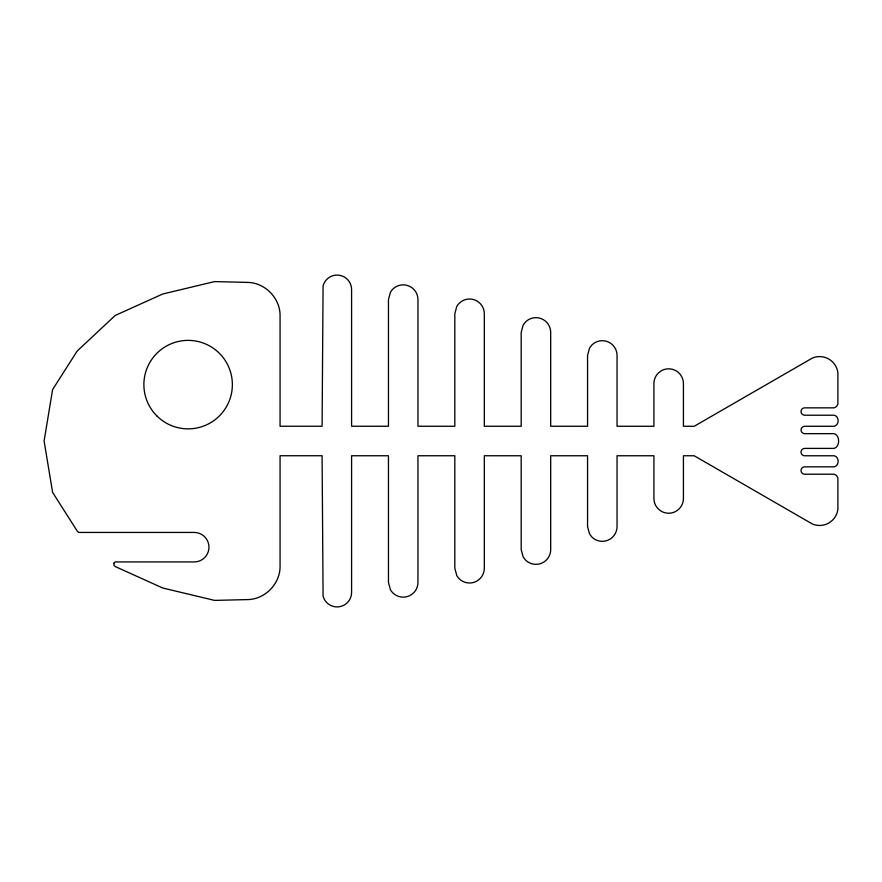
<?xml version="1.0" encoding="UTF-8"?>
<svg xmlns="http://www.w3.org/2000/svg" width="882" height="882" viewBox="0 0 882 882"><rect width="100%" height="100%" fill="white"/><g stroke="black" fill="none" stroke-linecap="round" stroke-linejoin="round"><path stroke-width="1.32" d="M114.01 563.091L113.999 565.395L115.244 566.553L162.729 588.007L214.591 600.399L247.324 599.595C264.975 599.506 280.388 583.741 280.068 566.057L280.068 455.74L322.095 455.74L323.077 596.144A14.498 14.498 0 0 0 351.587 592.395L351.587 455.751L388.455 455.751L388.455 582.407L390.439 589.782A14.751 14.751 0 0 0 417.958 582.407L417.958 455.751L454.825 455.751L454.825 568.273L456.799 575.637A14.751 14.751 0 0 0 484.317 568.273L484.317 455.751L521.185 455.762L521.185 549.607L523.169 556.983L525.507 560.037A14.751 14.751 0 0 0 550.688 549.607L550.688 455.762L587.555 455.762L587.555 526.587L589.529 533.963L591.877 537.017A14.751 14.751 0 0 0 617.047 526.587L617.047 455.762L653.915 455.762L653.915 498.484A14.751 14.751 0 0 0 658.237 508.903L661.291 511.251A14.751 14.751 0 0 0 683.418 498.484L683.418 455.762L694.211 455.774L812.344 523.985A18.434 18.434 0 0 0 837.889 509.234L837.9 477.901L836.577 475.53L834.207 474.207L804.715 474.207A3.693 3.693 0 0 1 801.021 470.525A3.693 3.693 0 0 1 804.715 466.832L834.207 466.832C839.466 465.674 839.399 456.898 834.207 455.774L804.715 455.774A3.682 3.682 0 0 1 801.021 452.091A3.682 3.682 0 0 1 804.715 448.398L834.207 448.398C840.072 446.524 840.116 435.476 834.207 433.657L804.715 433.657A3.682 3.682 0 0 1 801.032 429.964A3.682 3.682 0 0 1 804.715 426.282L834.207 426.282C839.443 425.102 839.443 416.392 834.207 415.224L804.715 415.213A3.682 3.682 0 0 1 801.032 411.53A3.682 3.682 0 0 1 804.715 407.848L834.207 407.848L836.577 406.525L837.9 404.165L837.9 372.821A18.434 18.434 0 0 0 812.355 358.07L694.211 426.271L683.418 426.271L683.418 383.56A14.751 14.751 0 0 0 661.291 370.793L658.237 373.13A14.751 14.751 0 0 0 653.915 383.56L653.915 426.271L617.047 426.271L617.047 355.446A14.751 14.751 0 0 0 591.877 345.016L589.529 348.07L587.555 355.446L587.555 426.271L550.688 426.26L550.688 332.415A14.751 14.751 0 0 0 525.507 321.985L523.169 325.039L521.185 332.415L521.185 426.26L484.317 426.26L484.317 313.749A14.751 14.751 0 0 0 456.799 306.374L454.825 313.749L454.825 426.26L417.958 426.26L417.958 299.593A14.751 14.751 0 0 0 390.439 292.229L388.455 299.593L388.455 426.26L351.587 426.249L351.587 289.605A14.498 14.498 0 0 0 323.077 285.856L322.095 426.249L280.068 426.249L280.068 315.943C280.388 298.259 264.975 282.494 247.324 282.394L214.591 281.59L162.729 293.993L115.244 315.436L77.186 351.025L52.6 389.59L44.1 441L52.6 492.399L77.186 530.975L78.763 532.441L194.216 532.441A14.751 14.751 0 0 1 208.968 547.193A14.751 14.751 0 0 1 194.216 561.933L115.244 561.933L114.01 563.091M157.007 416.072A44.243 44.243 0 0 0 230.919 395.842A44.243 44.243 0 0 0 176.433 341.951A44.243 44.243 0 0 0 157.007 416.072"/></g></svg>
